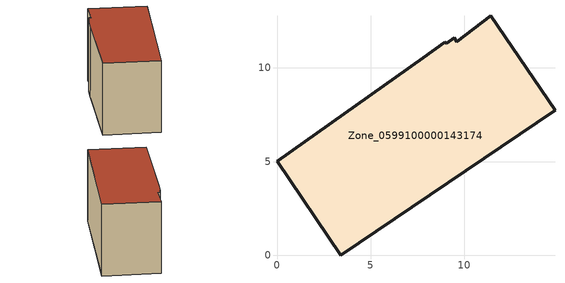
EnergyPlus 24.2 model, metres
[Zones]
Zone_0599100000143174
 floor ground (C_G): 9.59,11.4 11.4,12.79 14.83,7.74 3.39,0 0,5.01 7.8,10.55 8.94,11.37 9.05,11.32 9.45,11.6 z0
 wall outside (C_F): 11.4,12.79 9.59,11.4 9.45,11.6 9.05,11.32 8.94,11.37 7.8,10.55 0,5.01 3.39,0 14.83,7.74 11.4,12.79 z0:7.99
 roof outside (C_R): 9.45,11.6 9.05,11.32 8.94,11.37 7.8,10.55 0,5.01 3.39,0 14.83,7.74 11.4,12.79 9.59,11.4 z7.99
[BUILDING]
Pand.0599100000143174: North Axis=0; Terrain=City; Loads Convergence Tolerance Value=0.04; Temperature Convergence Tolerance Value=0.4; Solar Distribution=FullExterior; Maximum Number of Warmup Days=25; Minimum Number of Warmup Days=1
[Site:Location]
Rotterdam.The.Hague.AP_ZH_NLD Design_Conditions: Latitude=51.96; Longitude=4.45; Time Zone=1; Elevation=-4.5
[SITE:GROUNDTEMPERATURE:BUILDINGSURFACE]
18, 18, 18, 18, 18, 18, 18, 18, 18, 18, 18, 18
[MATERIAL] Thermal Absorptance=0.9; Solar Absorptance=0.7; Visible Absorptance=0.7
Name | Roughness | Thickness | Conductivity | Density | Specific Heat
G.TI.1975-1991 | MediumSmooth | 0.15 | 0.288461 | 540 | 1210
F.TI.1975-1991 | Rough | 0.3 | 0.230769 | 1920 | 840
R.TI.1975-1991 | MediumRough | 0.2 | 0.153846 | 1500 | 1000
[CONSTRUCTION]
C_G: G.TI.1975-1991
C_F: F.TI.1975-1991
C_R: R.TI.1975-1991
[ZONE]
Zone_0599100000143174: Type=1; Multiplier=1; Ceiling Height=Autocalculate; Volume=Autocalculate; Floor Area=autocalculate; Part of Total Floor Area=Yes
[ZONEINFILTRATION:DESIGNFLOWRATE]
Infil_Zone_0599100000143174: Zone or ZoneList or Space or SpaceList=Zone_0599100000143174; Schedule=AlwaysOn; Design Flow Rate Calculation Method=Flow/Area; Flow Rate per Floor Area=0.003; Constant Term Coefficient=1; Temperature Term Coefficient=0; Velocity Term Coefficient=0; Velocity Squared Term Coefficient=0
[HVACTEMPLATE:ZONE:IDEALLOADSAIRSYSTEM]
Zone_0599100000143174: Maximum Heating Supply Air Temperature=50; Minimum Cooling Supply Air Temperature=13; Maximum Heating Supply Air Humidity Ratio=0.0156; Minimum Cooling Supply Air Humidity Ratio=0.0077; Heating Limit=NoLimit; Cooling Limit=NoLimit; Dehumidification Control Type=ConstantSensibleHeatRatio; Cooling Sensible Heat Ratio=0.7; Dehumidification Setpoint=60; Humidification Control Type=None; Humidification Setpoint=30; Outdoor Air Method=None; Outdoor Air Flow Rate per Person=0.00944; Outdoor Air Flow Rate per Zone Floor Area=0; Outdoor Air Flow Rate per Zone=0; Demand Controlled Ventilation Type=None; Outdoor Air Economizer Type=NoEconomizer; Heat Recovery Type=None; Sensible Heat Recovery Effectiveness=0.7; Latent Heat Recovery Effectiveness=0.65
[ZONECONTROL:THERMOSTAT]
ThermostatControl_Zone_0599100000143174: Zone or ZoneList=Zone_0599100000143174; Control Type Schedule=DualSetpointControlType; Control 1=Thermostat_Zone_0599100000143174; Temperature Difference Between Cutout And Setpoint=0
[THERMOSTATSETPOINT:DUALSETPOINT]
Thermostat_Zone_0599100000143174: Heating Setpoint Temperature Schedule=HeatingSetpoint_Zone_0599100000143174; Cooling Setpoint Temperature Schedule=CoolingSetpoint_Zone_0599100000143174
[SCHEDULE:COMPACT]
HeatingSetpoint_Zone_0599100000143174: Through: 12/31, For: AllDays, Until: 24:00, 21
CoolingSetpoint_Zone_0599100000143174: Through: 12/31, For: AllDays, Until: 24:00, 24
DualSetpointControlType: Through: 12/31, For: AllDays, Until: 24:00, 4
AlwaysOn: Through: 12/31, For: AllDays, Until: 24:00, 1
